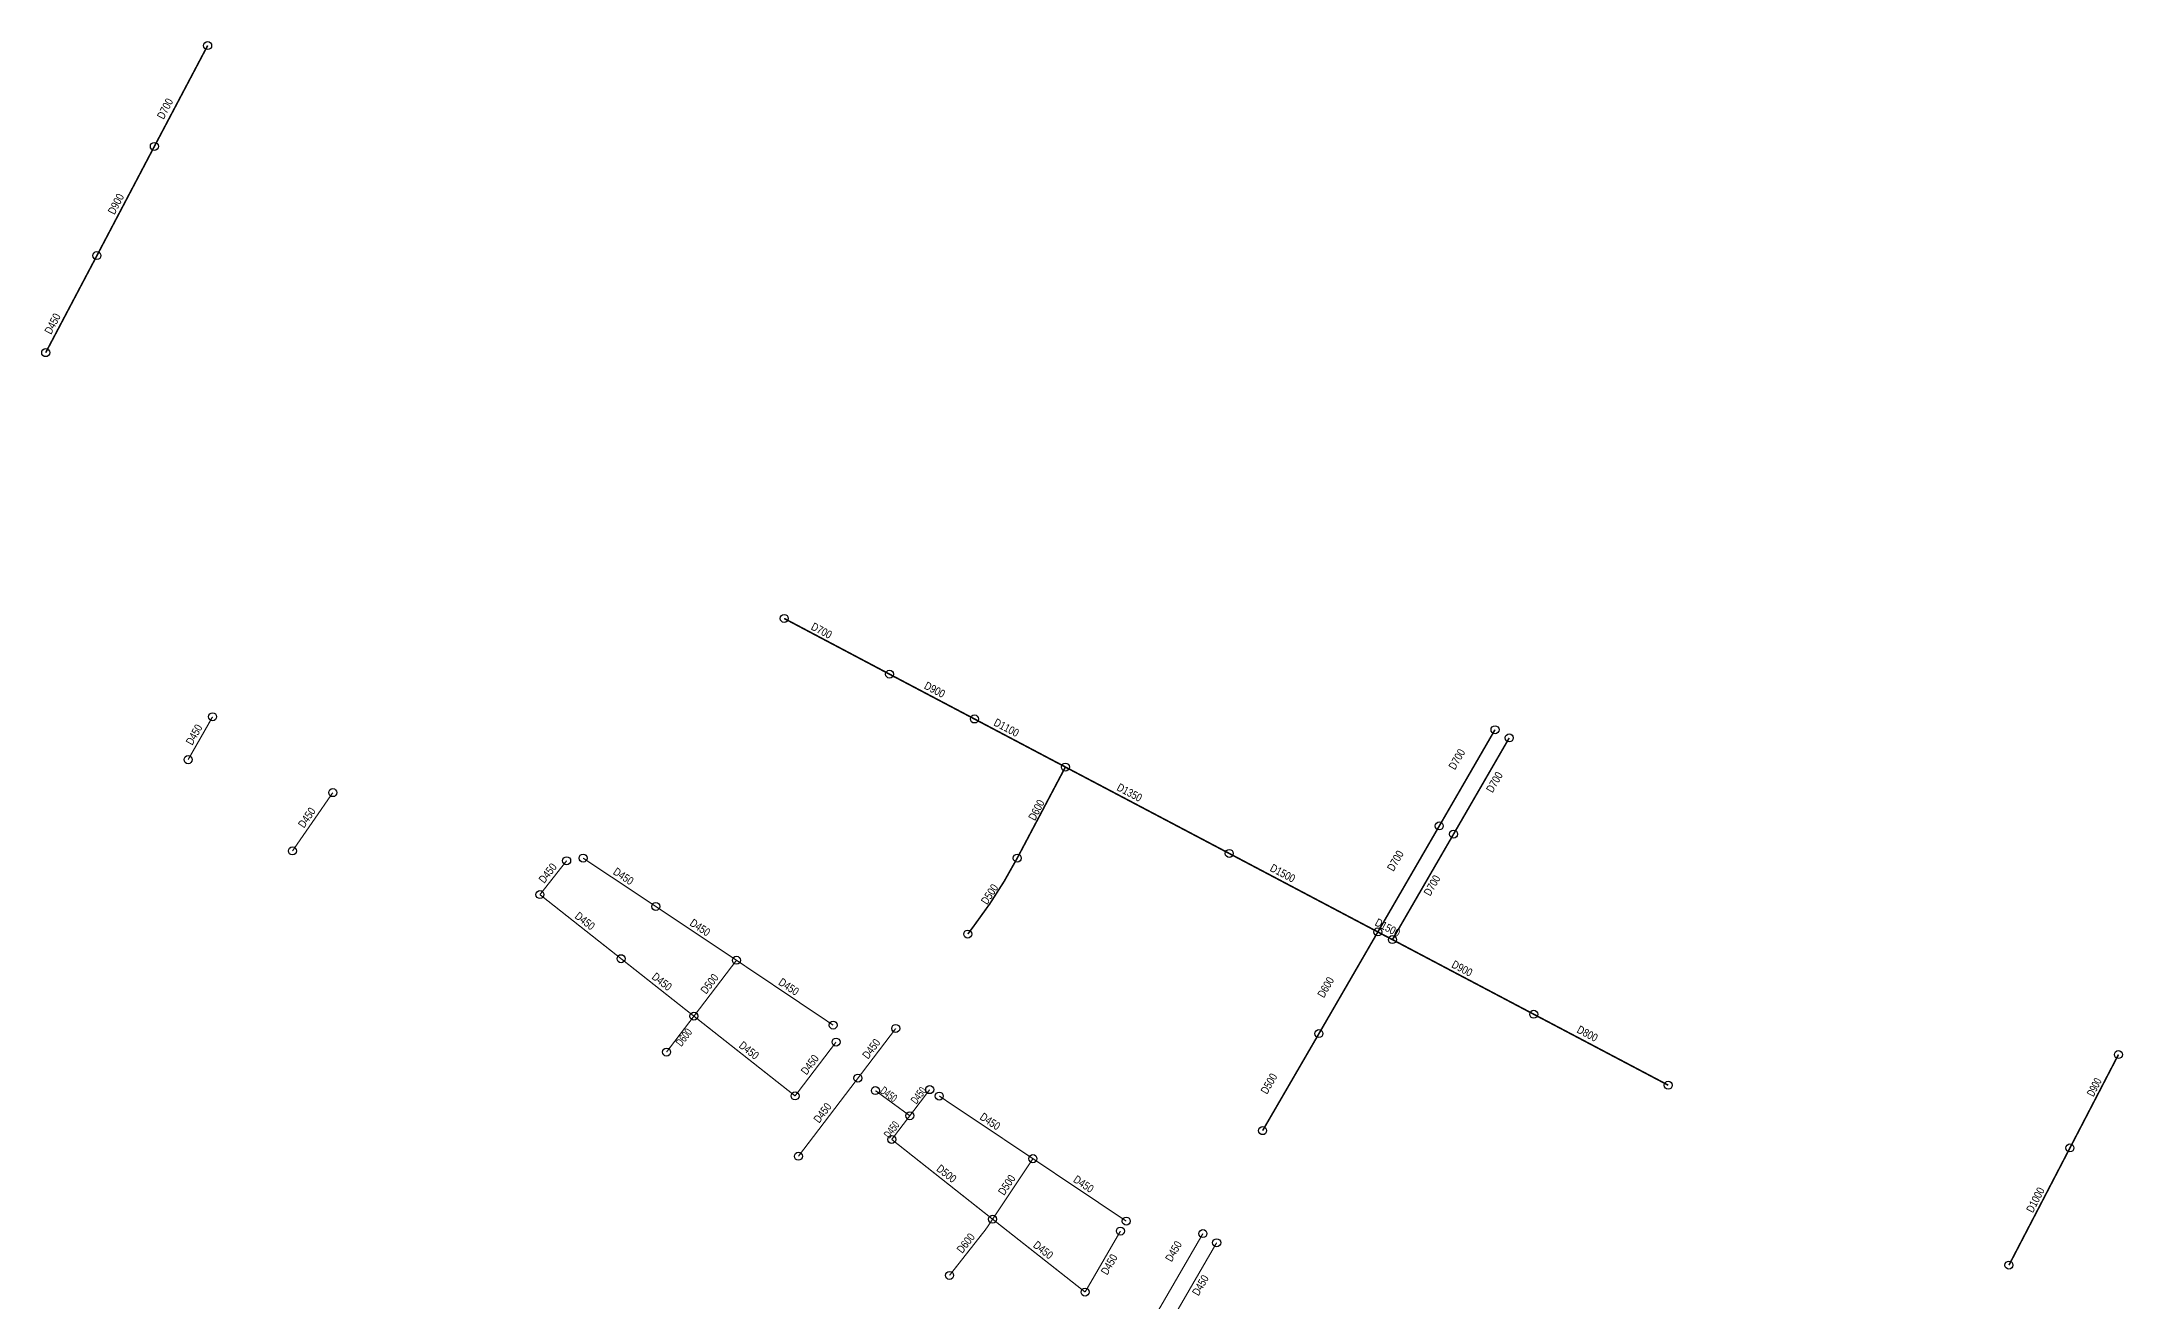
# Model space of a CAD drawing. Header units: millimetres. Extents: x 204527 to 208291, y 466565 to 471001.
# Drawn here: x 206575 to 207875, y 470215 to 471001 of the extents above; entities that cross this region are included whole.
import ezdxf
from ezdxf.enums import TextEntityAlignment as Align

# ---------------------------------------------------------------- set-up
doc = ezdxf.new("R2010")
doc.units = ezdxf.units.MM
doc.layers.add('01.우수관경', color=7, linetype='Continuous')
doc.layers.add('01.우수관로', color=6, linetype='Continuous')
doc.styles.get("Standard").update_dxf_attribs({"font": 'arial.ttf'})

msp = doc.modelspace()

# ---------------------------------------------------------------- linework, layer by layer
at = {"layer": '01.우수관경'}
for centre in [(206678.4, 470999), (206645.1, 470936), (206609.2, 470867.8), (206577.2, 470807.2), (207038.6, 470641.2), (207104.4, 470606.4), (206681.5, 470579.8), (207157.5, 470578.4), (207157.5, 470578.4), (207482.7, 470571.7), (207491.6, 470566.6), (206666.2, 470553), (207214.3, 470548.4), (207214.3, 470548.4), (206756.6, 470532.4), (207447.9, 470511.6), (207447.9, 470511.6), (207456.8, 470506.5), (207456.8, 470506.5), (206731.4, 470496), (207316.7, 470494.4), (206902.7, 470489.9), (206913, 470491.5), (207184.2, 470491.5), (206886, 470468.7), (206958.4, 470461.3), (206958.4, 470461.3), (207153.3, 470444.1), (207409.5, 470445.4), (207409.5, 470445.4), (207409.5, 470445.4), (207418.6, 470440.6), (206936.7, 470428.7), (206936.7, 470428.7), (207008.8, 470427.7), (207008.8, 470427.7), (207008.8, 470427.7), (206982.2, 470392.8), (207506.9, 470394), (207506.9, 470394), (207069.2, 470387.2), (207071, 470376.6), (207108.3, 470385.1), (207372.7, 470381.9), (206965.1, 470370.4), (207872.2, 470368.8), (207084.7, 470354.1), (207590.9, 470349.7), (207045.4, 470343), (207095.6, 470346.3), (207129.5, 470346.9), (207135.5, 470342.9), (207117.1, 470330.6), (207117.1, 470330.6), (207105.8, 470315.8), (207337.5, 470321.3), (207841.9, 470310.5), (207841.9, 470310.5), (207047.5, 470305.3), (207194, 470303.8), (207194, 470303.8), (207168.8, 470266), (207168.8, 470266), (207168.8, 470266), (207248.7, 470258.6), (207252.3, 470264.8), (207300.2, 470257), (207308.8, 470251.3), (207803.8, 470237.3), (207141.9, 470230.9), (207226.6, 470220.5), (207226.6, 470220.5)]:
    msp.add_circle(centre, 2.5, dxfattribs=at)
at = {"layer": '01.우수관로'}
for points, const_width in [([(206678.4, 470999), (206645.1, 470936)], 1), ([(206609.2, 470867.8), (206577.2, 470807.2)], 1), ([(207104.4, 470606.4), (207038.6, 470641.2)], 1), ([(207157.5, 470578.4), (207104.4, 470606.4)], 1), ([(206666.2, 470553), (206681.5, 470579.8)], 0.75), ([(207214.3, 470548.4), (207157.5, 470578.4)], 1), ([(207482.7, 470571.7), (207447.9, 470511.6)], 1), ([(207491.6, 470566.6), (207456.8, 470506.5)], 1), ([(207184.2, 470491.5), (207214.3, 470548.4)], 1), ([(207316.7, 470494.4), (207214.3, 470548.4)], 1), ([(206731.4, 470496), (206756.6, 470532.4)], 0.75), ([(207447.9, 470511.6), (207409.5, 470445.4)], 1), ([(207456.8, 470506.5), (207418.6, 470440.6)], 1), ([(206902.7, 470489.9), (206886, 470468.7)], 0.75), ([(206958.4, 470461.3), (206913, 470491.5)], 0.75), ([(207409.5, 470445.4), (207316.7, 470494.4)], 1), ([(206886, 470468.7), (206936.7, 470428.7)], 0.75), ([(207008.8, 470427.7), (206958.4, 470461.3)], 0.75), ([(207409.5, 470445.4), (207372.7, 470381.9)], 1), ([(207418.6, 470440.6), (207409.5, 470445.4)], 1), ([(207506.9, 470394), (207418.6, 470440.6)], 1), ([(206936.7, 470428.7), (206982.2, 470392.8)], 0.75), ([(206982.2, 470392.8), (207008.8, 470427.7)], 0.75), ([(207069.2, 470387.2), (207008.8, 470427.7)], 0.75), ([(206965.1, 470370.4), (206982.2, 470392.8)], 0.75), ([(207045.4, 470343), (206982.2, 470392.8)], 0.75), ([(207590.9, 470349.7), (207506.9, 470394)], 1), ([(207084.7, 470354.1), (207108.3, 470385.1)], 0.75), ([(207372.7, 470381.9), (207337.5, 470321.3)], 1), ([(207071, 470376.6), (207045.4, 470343)], 0.75), ([(207872.2, 470368.8), (207841.9, 470310.5)], 1), ([(207047.5, 470305.3), (207084.7, 470354.1)], 0.75), ([(207117.1, 470330.6), (207095.6, 470346.3)], 0.75), ([(207117.1, 470330.6), (207129.5, 470346.9)], 0.75), ([(207135.5, 470342.9), (207194, 470303.8)], 0.75), ([(207105.8, 470315.8), (207117.1, 470330.6)], 0.75), ([(207168.8, 470266), (207105.8, 470315.8)], 0.75), ([(207168.8, 470266), (207194, 470303.8)], 0.75), ([(207194, 470303.8), (207252.3, 470264.8)], 0.75), ([(207841.9, 470310.5), (207803.8, 470237.3)], 1), ([(207141.9, 470230.9), (207164.5, 470259.6), (207168.8, 470266)], 0.75), ([(207226.6, 470220.5), (207168.8, 470266)], 0.75), ([(207248.7, 470258.6), (207226.6, 470220.5)], 0.75), ([(207300.2, 470257), (207272.3, 470208.9)], 0.75), ([(207308.8, 470251.3), (207281.2, 470203.7)], 0.75)]:
    msp.add_lwpolyline(points, dxfattribs=dict(at, const_width=const_width))
msp.add_lwpolyline([(206645.1, 470936, 1, 1, 0), (206609.2, 470867.8, 0, 0, 0)], format="xyseb", dxfattribs=at)
at = {"layer": '01.우수관로', "const_width": 1}
msp.add_lwpolyline([(207153.3, 470444.1), (207157.5, 470449.7, 0.041397), (207184.2, 470491.5, 0.039031)], format="xyb", dxfattribs=at)

# ---------------------------------------------------------------- texts
at = {"layer": '01.우수관경'}
for s, rotation, width, p in [('D700', 62.1752, 0.8, (206654, 470958.4)), ('D900', 62.1752, 0.8, (206623.3, 470898.9)), ('D450', 62.1752, 0.8, (206583.7, 470824.1)), ('D700', 332.1752, 0.8, (207060.8, 470631.4)), ('D900', 332.1752, 0.8, (207131.5, 470594.5)), ('D450', 60.3177, 0.8, (206672.1, 470567.4)), ('D1100', 332.1752, 0.8, (207176.3, 470570.8)), ('D700', 59.889, 0.8, (207461, 470552)), ('D1350', 332.1752, 0.8, (207253.2, 470530.3)), ('D700', 59.889, 0.8, (207484.5, 470537.7)), ('D450', 55.2264, 0.8, (206742.4, 470515.4)), ('D600', 62.1752, 0.8, (207198.4, 470520.4)), ('D700', 59.889, 0.8, (207422.6, 470488.6)), ('D450', 51.7327, 0.8, (206892.8, 470480.6)), ('D450', 326.3039, 0.8, (206936.8, 470478.1)), ('D1500', 332.1752, 0.8, (207348.9, 470479.9)), ('D500', 56.7647, 0.8, (207169, 470467.6)), ('D700', 59.889, 0.8, (207445.5, 470473.2)), ('D450', 321.7327, 0.8, (206912.6, 470450.3)), ('D450', 326.2933, 0.8, (206984.7, 470446.1)), ('D1500', 332.1752, 0.8, (207414.5, 470445.9)), ('D450', 321.7327, 0.8, (206960.7, 470412.4)), ('D500', 52.6931, 0.8, (206993.9, 470411.5)), ('D600', 59.889, 0.8, (207379.1, 470409.6)), ('D900', 332.1752, 0.8, (207461, 470420.4)), ('D450', 326.2227, 0.8, (207040.1, 470409.1)), ('D600', 52.6931, 0.7, (206977.9, 470378.1)), ('D450', 52.6931, 0.8, (207095, 470370.9)), ('D800', 332.1752, 0.8, (207539.3, 470379.7)), ('D450', 321.7327, 0.8, (207015.1, 470369.5)), ('D450', 52.6931, 0.8, (207056.6, 470361)), ('D500', 59.889, 0.8, (207343.6, 470349.4)), ('D900', 62.5459, 0.7, (207859.3, 470347.3)), ('D450', 323.9472, 0.6, (207102.5, 470342)), ('D450', 52.6931, 0.6, (207124.5, 470341.8)), ('D450', 52.6931, 0.8, (207064.5, 470330.9)), ('D450', 52.6931, 0.6, (207107.7, 470320.4)), ('D450', 326.2227, 0.8, (207165.9, 470325)), ('D500', 321.7327, 0.8, (207138.5, 470292.5)), ('D500', 56.2227, 0.8, (207179.7, 470286)), ('D450', 326.2227, 0.8, (207224.3, 470285.9)), ('D1000', 62.5459, 0.8, (207822.5, 470276.9)), ('D600', 51.7327, 0.8, (207154, 470249.5)), ('D450', 321.7327, 0.8, (207198.9, 470244.8)), ('D450', 59.889, 0.8, (207284, 470244.7)), ('D450', 59.889, 0.8, (207243.8, 470236.5)), ('D450', 59.889, 0.8, (207300.8, 470223.5))]:
    msp.add_text(s, height=5, rotation=rotation, dxfattribs=dict(at, width=width)).set_placement(p, align=Align.CENTER)

doc.saveas('drawing.dxf')
